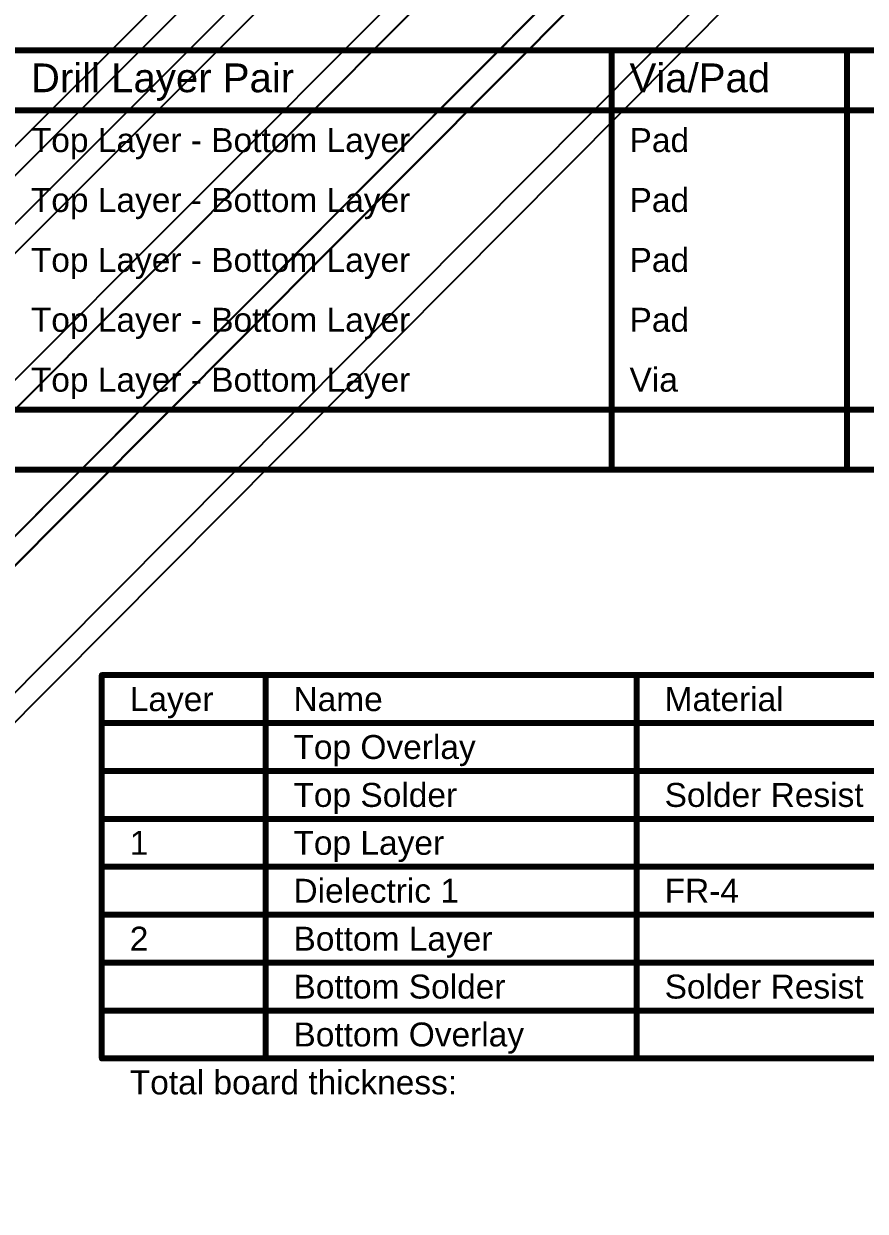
# Model space of a CAD drawing. Header units: inches. Extents: x 0 to 213, y 0 to 212.
# Drawn here: x 3.575 to 5.682, y 0.727 to 3.701 of the extents above; entities that cross this region are included whole.
import ezdxf

# ---------------------------------------------------------------- set-up
doc = ezdxf.new("R2010")
doc.units = ezdxf.units.IN
doc.header["$MEASUREMENT"] = 0
for name, color, linetype in [('Drill Drawing', 1, 'Continuous'), ('Fabrication', 76, 'Continuous'), ('Top Solder', 216, 'Continuous')]:
    doc.layers.add(name, color=color, linetype=linetype)
doc.styles.add('Arial', font='', dxfattribs={"height": 0.2})
doc.styles.get('Arial').set_extended_font_data('Arial')

# ---------------------------------------------------------------- blocks, each defined once
blk = doc.blocks.new('5050_LED_25')
at = {"layer": 'Top Solder'}
for p in [(0.0156, -0.0902), (-0.0587, -0.0903)]:
    blk.add_line(p, (-210.2274, -211.4878), dxfattribs=at)
blk = doc.blocks.new('5050_LED_51')
at = {"layer": 'Top Solder'}
for p in [(0.0156, -0.0902), (-0.0587, -0.0903)]:
    blk.add_line(p, (-210.6211, -211.4878), dxfattribs=at)
blk = doc.blocks.new('5050_LED_52')
at = {"layer": 'Top Solder'}
for p in [(0.0156, -0.0902), (-0.0587, -0.0903)]:
    blk.add_line(p, (-210.2274, -211.0941), dxfattribs=at)
blk = doc.blocks.new('5050_LED_53')
at = {"layer": 'Top Solder'}
for p in [(0.0156, -0.0902), (-0.0587, -0.0903)]:
    blk.add_line(p, (-210.6211, -211.0941), dxfattribs=at)
blk = doc.blocks.new('5050_LED_54')
at = {"layer": 'Top Solder'}
for p in [(0.0156, -0.0902), (-0.0587, -0.0903)]:
    blk.add_line(p, (-210.2274, -210.7004), dxfattribs=at)
blk = doc.blocks.new('5050_LED_55')
at = {"layer": 'Top Solder'}
for p in [(0.0156, -0.0902), (-0.0587, -0.0903)]:
    blk.add_line(p, (-210.6211, -210.7004), dxfattribs=at)
blk = doc.blocks.new('5050_LED_56')
at = {"layer": 'Top Solder'}
for p in [(0.0156, -0.0902), (-0.0587, -0.0903)]:
    blk.add_line(p, (-211.6053, -211.4878), dxfattribs=at)

msp = doc.modelspace()

# ---------------------------------------------------------------- linework, layer by layer
at = {"layer": 'Drill Drawing'}
for points in [[(0.0275, 3.635, 0.015, 0.015, 0), (7.0776, 3.635, 0.015, 0.015, 0)], [(5.0471, 2.585, 0.015, 0.015, 0), (5.0471, 3.635, 0.015, 0.015, 0)], [(5.637, 2.585, 0.015, 0.015, 0), (5.637, 3.635, 0.015, 0.015, 0)], [(0.0275, 3.485, 0.015, 0.015, 0), (7.0776, 3.485, 0.015, 0.015, 0)], [(0.0275, 2.735, 0.015, 0.015, 0), (7.0776, 2.735, 0.015, 0.015, 0)], [(0.0275, 2.585, 0.015, 0.015, 0), (7.0776, 2.585, 0.015, 0.015, 0)]]:
    msp.add_lwpolyline(points, format="xyseb", dxfattribs=at)
for points in [[(5.0434, 3.635, 0.0075, 0.0075, 1), (5.0509, 3.635, 0.0075, 0.0075, 1)], [(5.6332, 3.635, 0.0075, 0.0075, 1), (5.6407, 3.635, 0.0075, 0.0075, 1)], [(5.0434, 2.585, 0.0075, 0.0075, 1), (5.0509, 2.585, 0.0075, 0.0075, 1)], [(5.6332, 2.585, 0.0075, 0.0075, 1), (5.6407, 2.585, 0.0075, 0.0075, 1)]]:
    msp.add_lwpolyline(points, format="xyseb", close=True, dxfattribs=at)
at = {"layer": 'Fabrication'}
for points in [[(3.7703, 1.11, 0.015, 0.015, 0), (3.7703, 2.07, 0.015, 0.015, 0)], [(3.7703, 2.07, 0.015, 0.015, 0), (8.3091, 2.07, 0.015, 0.015, 0)], [(4.1803, 1.11, 0.015, 0.015, 0), (4.1803, 2.07, 0.015, 0.015, 0)], [(5.11, 1.11, 0.015, 0.015, 0), (5.11, 2.07, 0.015, 0.015, 0)], [(3.7703, 1.95, 0.015, 0.015, 0), (8.3091, 1.95, 0.015, 0.015, 0)], [(3.7703, 1.83, 0.015, 0.015, 0), (4.1803, 1.83, 0.015, 0.015, 0)], [(4.1803, 1.83, 0.015, 0.015, 0), (5.11, 1.83, 0.015, 0.015, 0)], [(5.11, 1.83, 0.015, 0.015, 0), (5.9698, 1.83, 0.015, 0.015, 0)], [(3.7703, 1.71, 0.015, 0.015, 0), (4.1803, 1.71, 0.015, 0.015, 0)], [(4.1803, 1.71, 0.015, 0.015, 0), (5.11, 1.71, 0.015, 0.015, 0)], [(5.11, 1.71, 0.015, 0.015, 0), (5.9698, 1.71, 0.015, 0.015, 0)], [(3.7703, 1.59, 0.015, 0.015, 0), (4.1803, 1.59, 0.015, 0.015, 0)], [(4.1803, 1.59, 0.015, 0.015, 0), (5.11, 1.59, 0.015, 0.015, 0)], [(5.11, 1.59, 0.015, 0.015, 0), (5.9698, 1.59, 0.015, 0.015, 0)], [(3.7703, 1.47, 0.015, 0.015, 0), (4.1803, 1.47, 0.015, 0.015, 0)], [(4.1803, 1.47, 0.015, 0.015, 0), (5.11, 1.47, 0.015, 0.015, 0)], [(5.11, 1.47, 0.015, 0.015, 0), (5.9698, 1.47, 0.015, 0.015, 0)], [(3.7703, 1.35, 0.015, 0.015, 0), (4.1803, 1.35, 0.015, 0.015, 0)], [(4.1803, 1.35, 0.015, 0.015, 0), (5.11, 1.35, 0.015, 0.015, 0)], [(5.11, 1.35, 0.015, 0.015, 0), (5.9698, 1.35, 0.015, 0.015, 0)], [(3.7703, 1.23, 0.015, 0.015, 0), (4.1803, 1.23, 0.015, 0.015, 0)], [(4.1803, 1.23, 0.015, 0.015, 0), (5.11, 1.23, 0.015, 0.015, 0)], [(5.11, 1.23, 0.015, 0.015, 0), (5.9698, 1.23, 0.015, 0.015, 0)], [(3.7703, 1.11, 0.015, 0.015, 0), (4.1803, 1.11, 0.015, 0.015, 0)], [(4.1803, 1.11, 0.015, 0.015, 0), (5.11, 1.11, 0.015, 0.015, 0)], [(5.11, 1.11, 0.015, 0.015, 0), (5.9698, 1.11, 0.015, 0.015, 0)]]:
    msp.add_lwpolyline(points, format="xyseb", dxfattribs=at)
for points in [[(3.7666, 2.07, 0.0075, 0.0075, 1), (3.7741, 2.07, 0.0075, 0.0075, 1)], [(3.7666, 2.07, 0.0075, 0.0075, 1), (3.7741, 2.07, 0.0075, 0.0075, 1)], [(4.1765, 2.07, 0.0075, 0.0075, 1), (4.184, 2.07, 0.0075, 0.0075, 1)], [(5.1063, 2.07, 0.0075, 0.0075, 1), (5.1137, 2.07, 0.0075, 0.0075, 1)], [(3.7666, 1.95, 0.0075, 0.0075, 1), (3.7741, 1.95, 0.0075, 0.0075, 1)], [(3.7666, 1.83, 0.0075, 0.0075, 1), (3.7741, 1.83, 0.0075, 0.0075, 1)], [(4.1765, 1.83, 0.0075, 0.0075, 1), (4.184, 1.83, 0.0075, 0.0075, 1)], [(4.1765, 1.83, 0.0075, 0.0075, 1), (4.184, 1.83, 0.0075, 0.0075, 1)], [(5.1063, 1.83, 0.0075, 0.0075, 1), (5.1137, 1.83, 0.0075, 0.0075, 1)], [(5.1063, 1.83, 0.0075, 0.0075, 1), (5.1137, 1.83, 0.0075, 0.0075, 1)], [(3.7666, 1.71, 0.0075, 0.0075, 1), (3.7741, 1.71, 0.0075, 0.0075, 1)], [(4.1765, 1.71, 0.0075, 0.0075, 1), (4.184, 1.71, 0.0075, 0.0075, 1)], [(4.1765, 1.71, 0.0075, 0.0075, 1), (4.184, 1.71, 0.0075, 0.0075, 1)], [(5.1063, 1.71, 0.0075, 0.0075, 1), (5.1137, 1.71, 0.0075, 0.0075, 1)], [(5.1063, 1.71, 0.0075, 0.0075, 1), (5.1137, 1.71, 0.0075, 0.0075, 1)], [(3.7666, 1.59, 0.0075, 0.0075, 1), (3.7741, 1.59, 0.0075, 0.0075, 1)], [(4.1765, 1.59, 0.0075, 0.0075, 1), (4.184, 1.59, 0.0075, 0.0075, 1)], [(4.1765, 1.59, 0.0075, 0.0075, 1), (4.184, 1.59, 0.0075, 0.0075, 1)], [(5.1063, 1.59, 0.0075, 0.0075, 1), (5.1137, 1.59, 0.0075, 0.0075, 1)], [(5.1063, 1.59, 0.0075, 0.0075, 1), (5.1137, 1.59, 0.0075, 0.0075, 1)], [(3.7666, 1.47, 0.0075, 0.0075, 1), (3.7741, 1.47, 0.0075, 0.0075, 1)], [(4.1765, 1.47, 0.0075, 0.0075, 1), (4.184, 1.47, 0.0075, 0.0075, 1)], [(4.1765, 1.47, 0.0075, 0.0075, 1), (4.184, 1.47, 0.0075, 0.0075, 1)], [(5.1063, 1.47, 0.0075, 0.0075, 1), (5.1137, 1.47, 0.0075, 0.0075, 1)], [(5.1063, 1.47, 0.0075, 0.0075, 1), (5.1137, 1.47, 0.0075, 0.0075, 1)], [(3.7666, 1.35, 0.0075, 0.0075, 1), (3.7741, 1.35, 0.0075, 0.0075, 1)], [(4.1765, 1.35, 0.0075, 0.0075, 1), (4.184, 1.35, 0.0075, 0.0075, 1)], [(4.1765, 1.35, 0.0075, 0.0075, 1), (4.184, 1.35, 0.0075, 0.0075, 1)], [(5.1063, 1.35, 0.0075, 0.0075, 1), (5.1137, 1.35, 0.0075, 0.0075, 1)], [(5.1063, 1.35, 0.0075, 0.0075, 1), (5.1137, 1.35, 0.0075, 0.0075, 1)], [(3.7666, 1.23, 0.0075, 0.0075, 1), (3.7741, 1.23, 0.0075, 0.0075, 1)], [(4.1765, 1.23, 0.0075, 0.0075, 1), (4.184, 1.23, 0.0075, 0.0075, 1)], [(4.1765, 1.23, 0.0075, 0.0075, 1), (4.184, 1.23, 0.0075, 0.0075, 1)], [(5.1063, 1.23, 0.0075, 0.0075, 1), (5.1137, 1.23, 0.0075, 0.0075, 1)], [(5.1063, 1.23, 0.0075, 0.0075, 1), (5.1137, 1.23, 0.0075, 0.0075, 1)], [(3.7666, 1.11, 0.0075, 0.0075, 1), (3.7741, 1.11, 0.0075, 0.0075, 1)], [(3.7666, 1.11, 0.0075, 0.0075, 1), (3.7741, 1.11, 0.0075, 0.0075, 1)], [(4.1765, 1.11, 0.0075, 0.0075, 1), (4.184, 1.11, 0.0075, 0.0075, 1)], [(4.1765, 1.11, 0.0075, 0.0075, 1), (4.184, 1.11, 0.0075, 0.0075, 1)], [(4.1765, 1.11, 0.0075, 0.0075, 1), (4.184, 1.11, 0.0075, 0.0075, 1)], [(5.1063, 1.11, 0.0075, 0.0075, 1), (5.1137, 1.11, 0.0075, 0.0075, 1)], [(5.1063, 1.11, 0.0075, 0.0075, 1), (5.1137, 1.11, 0.0075, 0.0075, 1)], [(5.1063, 1.11, 0.0075, 0.0075, 1), (5.1137, 1.11, 0.0075, 0.0075, 1)]]:
    msp.add_lwpolyline(points, format="xyseb", close=True, dxfattribs=at)

# ---------------------------------------------------------------- block references
at = {"rotation": 180}
for name, p in [('5050_LED_56', (0.898, 0.637)), ('5050_LED_51', (1.8823, 0.637)), ('5050_LED_53', (1.8823, 1.0307)), ('5050_LED_55', (1.8823, 1.4245)), ('5050_LED_25', (2.276, 0.637)), ('5050_LED_52', (2.276, 1.0307)), ('5050_LED_54', (2.276, 1.4245))]:
    msp.add_blockref(name, p, dxfattribs=at)

# ---------------------------------------------------------------- texts
at = {"layer": 'Drill Drawing', "style": 'Arial'}
for s, height, p in [('Drill Layer Pair', 0.072, (3.5926, 3.53)), ('Via/Pad', 0.072, (5.0921, 3.53)), ('Top Layer - Bottom Layer', 0.06, (3.5926, 3.38)), ('Pad', 0.06, (5.0921, 3.38)), ('Top Layer - Bottom Layer', 0.06, (3.5926, 3.23)), ('Pad', 0.06, (5.0921, 3.23)), ('Top Layer - Bottom Layer', 0.06, (3.5926, 3.08)), ('Pad', 0.06, (5.0921, 3.08)), ('Top Layer - Bottom Layer', 0.06, (3.5926, 2.93)), ('Pad', 0.06, (5.0921, 2.93)), ('Top Layer - Bottom Layer', 0.06, (3.5926, 2.78)), ('Via', 0.06, (5.0921, 2.78))]:
    msp.add_text(s, height=height, dxfattribs=at).set_placement(p)
at = {"layer": 'Fabrication', "style": 'Arial'}
for s, p in [('Layer', (3.8403, 1.98)), ('Name', (4.2503, 1.98)), ('Material', (5.18, 1.98)), ('Top Overlay', (4.2503, 1.86)), ('Top Solder', (4.2503, 1.74)), ('Solder Resist', (5.18, 1.74)), ('1', (3.8403, 1.62)), ('Top Layer', (4.2503, 1.62)), ('Dielectric 1', (4.2503, 1.5)), ('FR-4', (5.18, 1.5)), ('2', (3.8403, 1.38)), ('Bottom Layer', (4.2503, 1.38)), ('Bottom Solder', (4.2503, 1.26)), ('Solder Resist', (5.18, 1.26)), ('Bottom Overlay', (4.2503, 1.14)), ('Total board thickness:', (3.8403, 1.02))]:
    msp.add_text(s, height=0.06, dxfattribs=at).set_placement(p)

doc.saveas('drawing.dxf')
